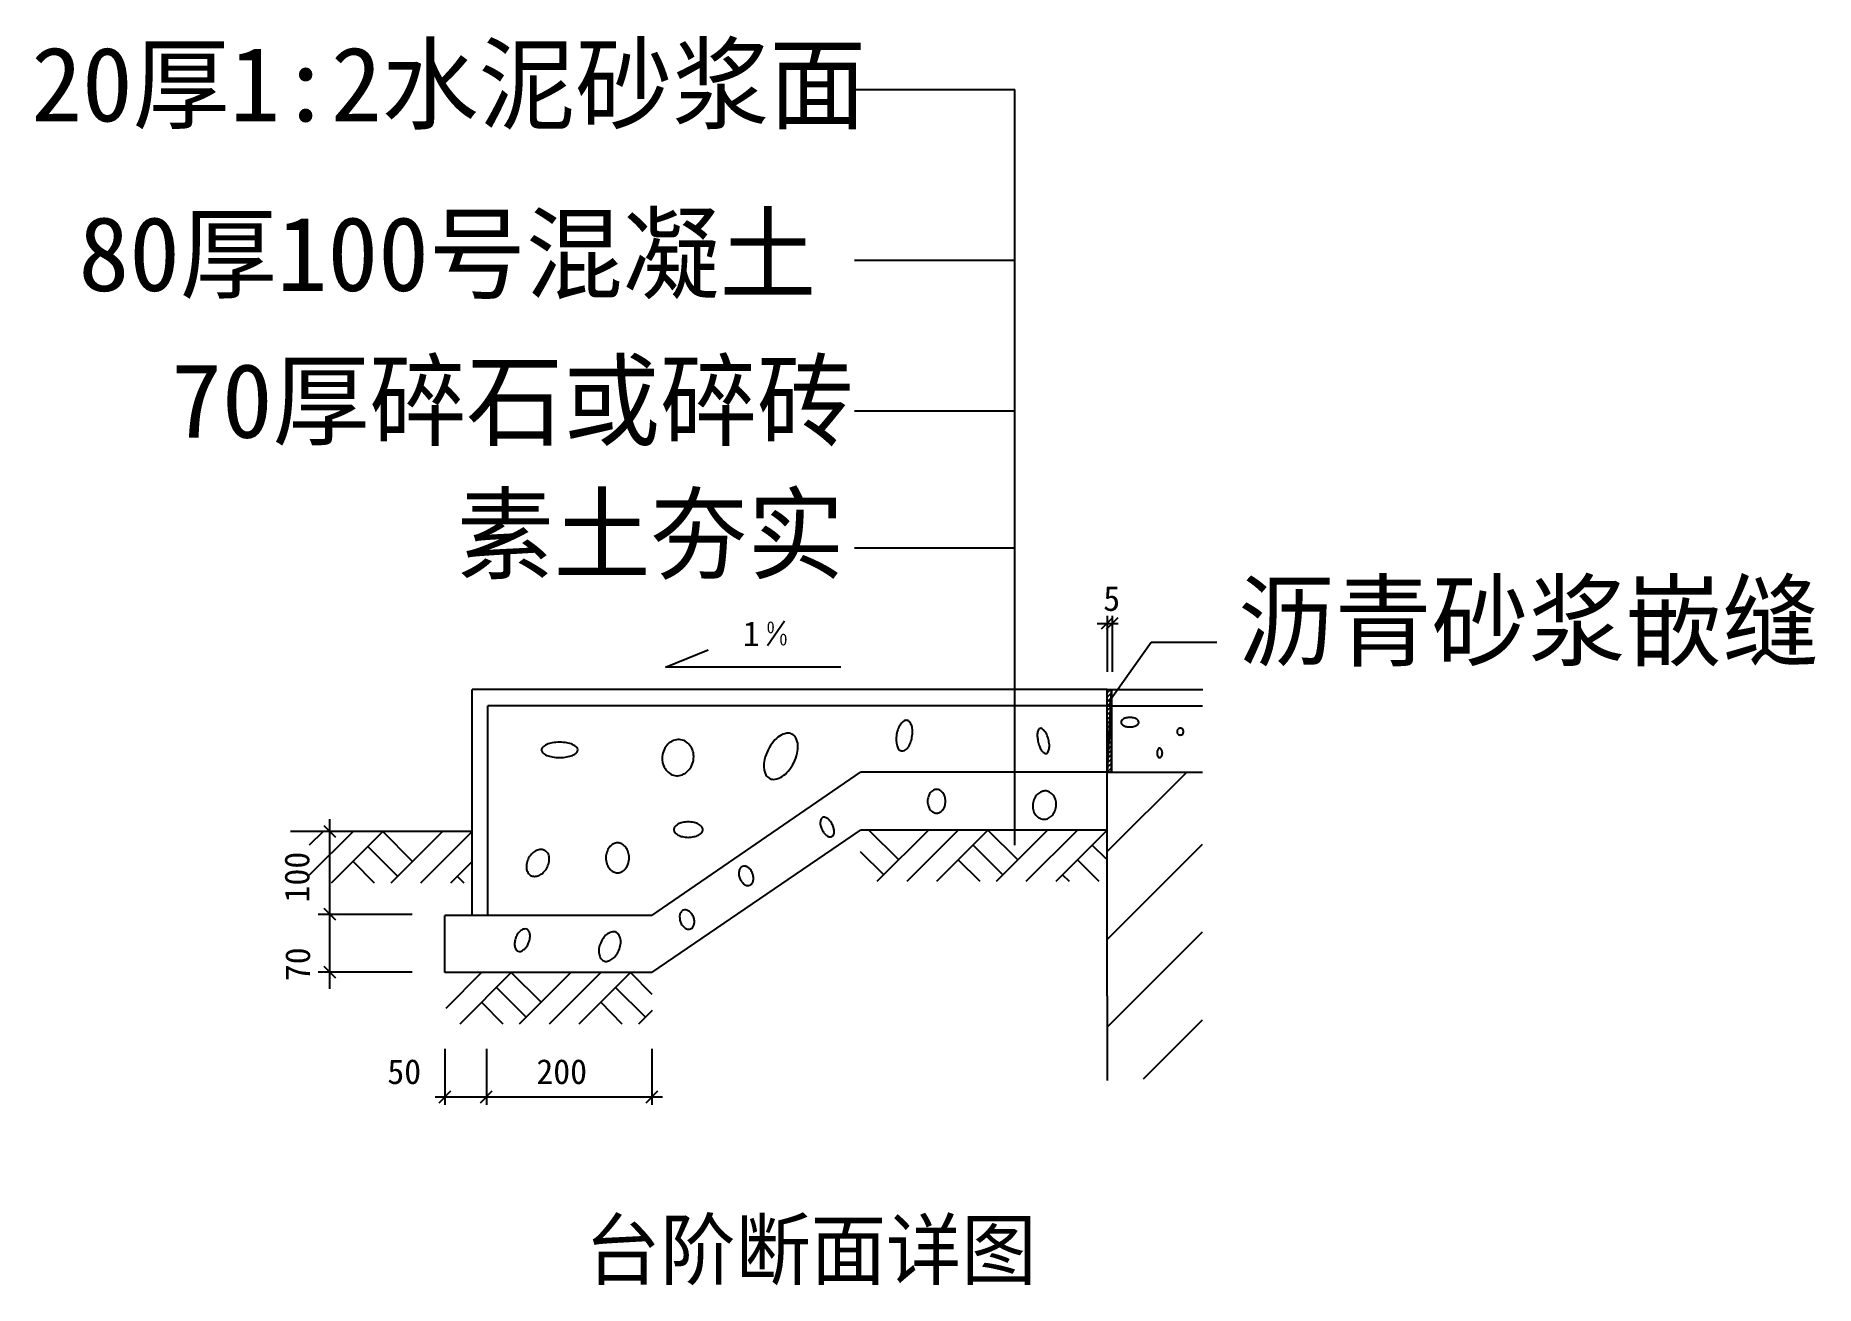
# Model space of a CAD drawing. Header units: metres. Extents: x 96.2 to 167.8, y -31.5 to 18.9.
import ezdxf

# ---------------------------------------------------------------- set-up
doc = ezdxf.new("R2010")
doc.units = ezdxf.units.M

msp = doc.modelspace()

# ---------------------------------------------------------------- hatches: boundary and pattern name
h = msp.add_hatch()
h.set_pattern_fill('SOLID')
h.paths.add_polyline_path([(139.31, -7.45), (139.48, -7.45), (139.31, -10.78), (139.31, -10.78), (139.31, -7.45)])
h = msp.add_hatch()
h.set_pattern_fill('SOLID')
h.paths.add_polyline_path([(139.48, -10.78), (139.31, -10.78), (139.48, -7.46), (139.48, -7.46), (139.48, -10.78)])

# ---------------------------------------------------------------- linework, layer by layer
for p, q in [((129.13, 16.7), (135.59, 16.7)), ((135.59, -7.51), (135.59, 16.7)), ((129.13, 9.83), (135.59, 9.83)), ((129.13, 3.77), (135.59, 3.77)), ((129.13, -1.75), (135.59, -1.75)), ((126.32, -4.71), (125.63, -5.7)), ((138.91, -4.8), (139.75, -4.8)), ((139.31, -4.49), (139.31, -6.75)), ((139.51, -4.49), (139.51, -6.75)), ((139.37, -7.95), (141.08, -5.55)), ((141.08, -5.55), (143.72, -5.55)), ((121.53, -6.56), (123.24, -5.86)), ((128.59, -6.56), (121.53, -6.56)), ((113.75, -16.56), (113.75, -7.45)), ((139.31, -7.45), (113.75, -7.45)), ((135.59, -13.72), (135.59, -7.51)), ((139.31, -7.45), (143.16, -7.45)), ((139.31, -13.98), (142.51, -10.79)), ((108.02, -19.51), (108.02, -12.68)), ((107.75, -13.18), (107.19, -13.73)), ((108.95, -13.18), (107.19, -14.93)), ((110.15, -13.18), (108.07, -15.25)), ((111.35, -14.38), (110.15, -13.18)), ((112.55, -13.18), (110.47, -15.25)), ((113.75, -13.18), (111.67, -15.25)), ((130.92, -14.32), (129.72, -13.12)), ((132.11, -13.12), (130.04, -15.19)), ((133.31, -13.12), (131.24, -15.19)), ((134.51, -13.12), (132.44, -15.19)), ((135.71, -14.32), (134.51, -13.12)), ((136.91, -13.12), (134.84, -15.19)), ((138.11, -13.12), (136.04, -15.19)), ((139.31, -13.12), (137.24, -15.19)), ((110.75, -14.98), (109.55, -13.78)), ((130.32, -14.92), (129.38, -13.99)), ((134.19, -15.19), (133.31, -14.32)), ((135.11, -14.92), (133.91, -13.72)), ((138.99, -15.19), (138.11, -14.32)), ((139.27, -14.28), (138.71, -13.72)), ((139.31, -17.52), (143.15, -13.68)), ((109.82, -15.25), (108.95, -14.38)), ((113.75, -14.38), (112.87, -15.25)), ((113.42, -15.25), (113.15, -14.98)), ((137.79, -15.19), (137.51, -14.92)), ((111.33, -16.51), (107.54, -16.51)), ((139.31, -21.05), (143.15, -17.21)), ((111.33, -18.84), (107.54, -18.84)), ((114.12, -18.85), (112.68, -20.3)), ((115.32, -18.85), (113.25, -20.93)), ((116.52, -20.05), (115.32, -18.85)), ((117.72, -18.85), (115.64, -20.93)), ((118.92, -18.85), (116.84, -20.93)), ((120.12, -18.85), (118.04, -20.93)), ((120.99, -19.73), (120.12, -18.85)), ((114.99, -20.93), (114.12, -20.05)), ((115.92, -20.65), (114.72, -19.45)), ((119.79, -20.93), (118.92, -20.05)), ((120.72, -20.65), (119.52, -19.45)), ((120.99, -20.38), (120.44, -20.93)), ((140.77, -23.13), (143.15, -20.75)), ((112.65, -21.92), (112.65, -24.18)), ((114.32, -21.92), (114.32, -24.18)), ((120.98, -21.92), (120.98, -24.18)), ((112.26, -23.86), (121.41, -23.86))]:
    msp.add_line(p, q)
for points in [[(139.54, -4.56), (139.07, -5.03)], [(139.28, -5.03), (139.75, -4.56)], [(139.31, -8.12), (139.31, -7.45)], [(139.31, -7.45), (139.48, -7.45), (139.31, -10.78), (139.31, -10.78), (139.31, -7.45)], [(139.31, -7.85), (139.31, -7.46)], [(139.48, -10.78), (139.31, -10.78), (139.48, -7.46), (139.48, -7.46), (139.48, -10.78)], [(139.48, -7.85), (139.48, -7.46)], [(139.48, -10.79), (139.48, -7.85)], [(114.37, -16.56), (114.37, -8.12)], [(124.66, -8.12), (114.37, -8.12)], [(139.31, -8.12), (124.66, -8.12)], [(139.31, -16.45), (139.31, -8.12)], [(139.31, -8.12), (143.15, -8.12)], [(120.98, -16.56), (129.38, -10.79)], [(139.31, -10.79), (129.38, -10.79)], [(139.31, -10.79), (143.15, -10.79)], [(113.75, -13.18), (106.43, -13.18)], [(108.26, -13.41), (107.79, -12.94)], [(120.98, -18.85), (129.38, -13.12)], [(139.31, -13.12), (129.38, -13.12)], [(108.26, -16.75), (107.79, -16.28)], [(139.31, -19.79), (139.31, -16.45)], [(120.98, -16.56), (112.65, -16.56)], [(112.65, -18.85), (112.65, -16.56)], [(108.26, -19.08), (107.79, -18.61)], [(120.98, -18.85), (112.65, -18.85)], [(139.31, -19.79), (139.31, -23.2)], [(112.42, -24.1), (112.89, -23.62)], [(114.08, -24.1), (114.55, -23.62)], [(120.75, -24.1), (121.22, -23.62)]]:
    msp.add_lwpolyline(points)
for points in [[(140.58, -8.77, 0.17), (140.56, -8.71, 0.11), (140.47, -8.64, 0.07), (140.37, -8.6, 0.05), (140.22, -8.58, 0.05), (140.08, -8.6, 0.07), (139.97, -8.64, 0.11), (139.89, -8.71, 0.17), (139.87, -8.77, 0.17), (139.89, -8.84, 0.11), (139.97, -8.91, 0.07), (140.08, -8.95, 0.05), (140.22, -8.96, 0.05), (140.37, -8.95, 0.07), (140.47, -8.91, 0.11), (140.56, -8.84, 0.17), (140.58, -8.77, 0.17)], [(125.66, -9.89, 0.06), (125.52, -10.27, 0.07), (125.49, -10.6, 0.11), (125.57, -10.89, 0.16), (125.73, -11.04, 0.16), (125.94, -11.07, 0.11), (126.22, -10.96, 0.07), (126.47, -10.74, 0.06), (126.69, -10.41, 0.06), (126.83, -10.02, 0.07), (126.86, -9.7, 0.11), (126.77, -9.4, 0.16), (126.62, -9.25, 0.16), (126.41, -9.22, 0.11), (126.12, -9.33, 0.07), (125.88, -9.55, 0.06), (125.66, -9.89, 0.06)], [(130.83, -9.27, 0.05), (130.82, -9.52, 0.07), (130.85, -9.72, 0.1), (130.94, -9.88, 0.17), (131.04, -9.93, 0.17), (131.15, -9.91, 0.1), (131.29, -9.79, 0.07), (131.39, -9.61, 0.05), (131.45, -9.37, 0.05), (131.47, -9.12, 0.07), (131.44, -8.92, 0.1), (131.35, -8.76, 0.17), (131.25, -8.7, 0.17), (131.13, -8.72, 0.1), (131, -8.85, 0.07), (130.9, -9.02, 0.05), (130.83, -9.27, 0.05)], [(136.53, -9.58, 0.04), (136.6, -9.78, 0.06), (136.68, -9.92, 0.1), (136.79, -10.02, 0.2), (136.86, -10.03, 0.2), (136.92, -9.99, 0.1), (136.97, -9.85, 0.06), (136.98, -9.68, 0.04), (136.94, -9.47, 0.04), (136.88, -9.27, 0.06), (136.79, -9.13, 0.1), (136.68, -9.03, 0.2), (136.61, -9.02, 0.2), (136.55, -9.07, 0.1), (136.5, -9.21, 0.06), (136.5, -9.37, 0.04), (136.53, -9.58, 0.04)], [(142.12, -9.15, 0.09), (142.13, -9.21, 0.1), (142.16, -9.25, 0.1), (142.2, -9.28, 0.11), (142.25, -9.29, 0.11), (142.3, -9.28, 0.1), (142.35, -9.25, 0.1), (142.37, -9.21, 0.09), (142.38, -9.15, 0.09), (142.37, -9.1, 0.1), (142.35, -9.05, 0.1), (142.3, -9.02, 0.11), (142.25, -9.01, 0.11), (142.2, -9.02, 0.1), (142.16, -9.05, 0.1), (142.13, -9.1, 0.09), (142.12, -9.15, 0.09)], [(117.27, -9.58, 0.04), (116.97, -9.6, 0.06), (116.75, -9.67, 0.1), (116.58, -9.79, 0.2), (116.53, -9.89, 0.2), (116.58, -9.99, 0.1), (116.75, -10.11, 0.06), (116.97, -10.17, 0.04), (117.27, -10.2, 0.04), (117.56, -10.17, 0.06), (117.78, -10.11, 0.1), (117.96, -9.99, 0.2), (118, -9.89, 0.2), (117.96, -9.79, 0.1), (117.78, -9.67, 0.06), (117.56, -9.6, 0.04), (117.27, -9.58, 0.04)], [(121.41, -10.09, 0.09), (121.41, -10.38, 0.09), (121.51, -10.64, 0.1), (121.69, -10.83, 0.11), (121.91, -10.92, 0.11), (122.15, -10.91, 0.1), (122.38, -10.78, 0.09), (122.56, -10.57, 0.09), (122.65, -10.3, 0.09), (122.65, -10.01, 0.09), (122.55, -9.76, 0.1), (122.37, -9.57, 0.11), (122.15, -9.48, 0.11), (121.91, -9.49, 0.1), (121.68, -9.61, 0.09), (121.5, -9.82, 0.09), (121.41, -10.09, 0.09)], [(141.32, -10.01, 0.06), (141.32, -10.09, 0.07), (141.35, -10.15, 0.11), (141.38, -10.19, 0.16), (141.42, -10.2, 0.16), (141.46, -10.19, 0.11), (141.5, -10.15, 0.07), (141.52, -10.09, 0.06), (141.53, -10.01, 0.06), (141.52, -9.94, 0.07), (141.5, -9.88, 0.11), (141.46, -9.83, 0.16), (141.42, -9.82, 0.16), (141.38, -9.83, 0.11), (141.35, -9.88, 0.07), (141.32, -9.94, 0.06), (141.32, -10.01, 0.06)], [(132.08, -11.96, 0.08), (132.11, -12.15, 0.09), (132.18, -12.3, 0.11), (132.31, -12.4, 0.13), (132.44, -12.44, 0.13), (132.57, -12.4, 0.11), (132.7, -12.3, 0.09), (132.77, -12.15, 0.08), (132.8, -11.96, 0.08), (132.77, -11.77, 0.09), (132.7, -11.62, 0.11), (132.57, -11.51, 0.13), (132.44, -11.48, 0.13), (132.31, -11.51, 0.11), (132.18, -11.62, 0.09), (132.11, -11.77, 0.08), (132.08, -11.96, 0.08)], [(136.32, -12.06, 0.08), (136.33, -12.29, 0.09), (136.41, -12.48, 0.1), (136.56, -12.62, 0.12), (136.73, -12.68, 0.12), (136.9, -12.66, 0.1), (137.07, -12.55, 0.09), (137.19, -12.38, 0.08), (137.25, -12.16, 0.08), (137.24, -11.94, 0.09), (137.16, -11.75, 0.1), (137.02, -11.61, 0.12), (136.85, -11.54, 0.12), (136.67, -11.57, 0.1), (136.5, -11.67, 0.09), (136.38, -11.84, 0.08), (136.32, -12.06, 0.08)], [(122.44, -12.79, 0.05), (122.21, -12.81, 0.07), (122.03, -12.88, 0.11), (121.9, -12.99, 0.17), (121.86, -13.1, 0.17), (121.9, -13.2, 0.11), (122.03, -13.32, 0.07), (122.21, -13.38, 0.05), (122.44, -13.41, 0.05), (122.68, -13.38, 0.07), (122.86, -13.32, 0.11), (122.99, -13.2, 0.17), (123.03, -13.1, 0.17), (122.99, -12.99, 0.11), (122.86, -12.88, 0.07), (122.68, -12.81, 0.05), (122.44, -12.79, 0.05)], [(127.83, -13.1, 0.06), (127.92, -13.24, 0.07), (128.03, -13.34, 0.11), (128.14, -13.39, 0.16), (128.23, -13.37, 0.16), (128.29, -13.31, 0.11), (128.32, -13.19, 0.07), (128.3, -13.05, 0.06), (128.24, -12.89, 0.06), (128.15, -12.74, 0.07), (128.05, -12.65, 0.11), (127.93, -12.6, 0.16), (127.85, -12.61, 0.16), (127.79, -12.67, 0.11), (127.76, -12.8, 0.07), (127.77, -12.93, 0.06), (127.83, -13.1, 0.06)], [(116.02, -14.23, 0.07), (115.94, -14.45, 0.08), (115.93, -14.65, 0.11), (115.99, -14.83, 0.13), (116.1, -14.94, 0.13), (116.25, -14.98, 0.11), (116.44, -14.94, 0.08), (116.61, -14.83, 0.07), (116.75, -14.65, 0.07), (116.83, -14.43, 0.08), (116.85, -14.23, 0.11), (116.79, -14.05, 0.13), (116.67, -13.94, 0.13), (116.52, -13.9, 0.11), (116.33, -13.94, 0.08), (116.17, -14.05, 0.07), (116.02, -14.23, 0.07)], [(119.13, -14.23, 0.08), (119.17, -14.47, 0.09), (119.27, -14.66, 0.11), (119.43, -14.8, 0.12), (119.6, -14.84, 0.12), (119.77, -14.8, 0.11), (119.93, -14.66, 0.09), (120.03, -14.47, 0.08), (120.06, -14.23, 0.08), (120.03, -14, 0.09), (119.93, -13.81, 0.11), (119.77, -13.67, 0.12), (119.6, -13.63, 0.12), (119.43, -13.67, 0.11), (119.27, -13.81, 0.09), (119.17, -14, 0.08), (119.13, -14.23, 0.08)], [(124.52, -15.06, 0.07), (124.6, -15.2, 0.08), (124.7, -15.3, 0.11), (124.82, -15.35, 0.14), (124.93, -15.33, 0.14), (125.01, -15.27, 0.11), (125.06, -15.15, 0.08), (125.07, -15.01, 0.07), (125.03, -14.86, 0.07), (124.95, -14.71, 0.08), (124.85, -14.62, 0.11), (124.73, -14.57, 0.14), (124.62, -14.58, 0.14), (124.54, -14.65, 0.11), (124.49, -14.77, 0.08), (124.48, -14.91, 0.07), (124.52, -15.06, 0.07)], [(122.13, -16.82, 0.07), (122.21, -16.96, 0.08), (122.32, -17.06, 0.11), (122.44, -17.11, 0.14), (122.54, -17.09, 0.14), (122.63, -17.03, 0.11), (122.68, -16.91, 0.08), (122.69, -16.77, 0.07), (122.65, -16.61, 0.07), (122.57, -16.47, 0.08), (122.47, -16.38, 0.11), (122.35, -16.33, 0.14), (122.24, -16.34, 0.14), (122.16, -16.41, 0.11), (122.1, -16.53, 0.08), (122.1, -16.66, 0.07), (122.13, -16.82, 0.07)], [(115.51, -17.44, 0.06), (115.46, -17.63, 0.07), (115.46, -17.79, 0.11), (115.51, -17.92, 0.16), (115.59, -17.99, 0.16), (115.69, -18, 0.11), (115.82, -17.93, 0.07), (115.93, -17.82, 0.06), (116.02, -17.65, 0.06), (116.07, -17.46, 0.07), (116.07, -17.31, 0.11), (116.02, -17.17, 0.16), (115.94, -17.1, 0.16), (115.84, -17.1, 0.11), (115.71, -17.16, 0.07), (115.6, -17.27, 0.06), (115.51, -17.44, 0.06)], [(118.92, -17.65, 0.06), (118.85, -17.89, 0.08), (118.86, -18.1, 0.11), (118.93, -18.29, 0.15), (119.04, -18.38, 0.15), (119.19, -18.4, 0.11), (119.37, -18.32, 0.08), (119.52, -18.18, 0.06), (119.65, -17.96, 0.06), (119.72, -17.72, 0.08), (119.72, -17.51, 0.11), (119.64, -17.32, 0.15), (119.53, -17.23, 0.15), (119.39, -17.21, 0.11), (119.2, -17.29, 0.08), (119.05, -17.43, 0.06), (118.92, -17.65, 0.06)]]:
    msp.add_lwpolyline(points, format="xyb")

# ---------------------------------------------------------------- texts
for s, height, p in [('20厚1:2水泥砂浆面', 3, (96, 15.42)), ('80厚100号混凝土', 3, (97.9, 8.59)), ('70厚碎石或碎砖', 3, (101.63, 2.68)), ('素土夯实', 3, (113.13, -2.7)), ('沥青砂浆嵌缝', 3, (144.57, -6.2)), ('5', 1, (139.15, -4.29)), ('1', 1, (124.64, -5.71)), ('0', 0.48, (125.6, -5.19)), ('0', 0.48, (126.11, -5.68)), ('50', 1, (110.33, -23.34)), ('200', 1, (116.33, -23.34)), ('台阶断面详图', 2.33, (118.29, -31.18))]:
    msp.add_text(s, height=height).set_placement(p)
for s, p in [('100 ', (107.19, -16.03)), ('70', (107.22, -19.2))]:
    msp.add_text(s, height=1, rotation=90).set_placement(p)

doc.saveas('drawing.dxf')
